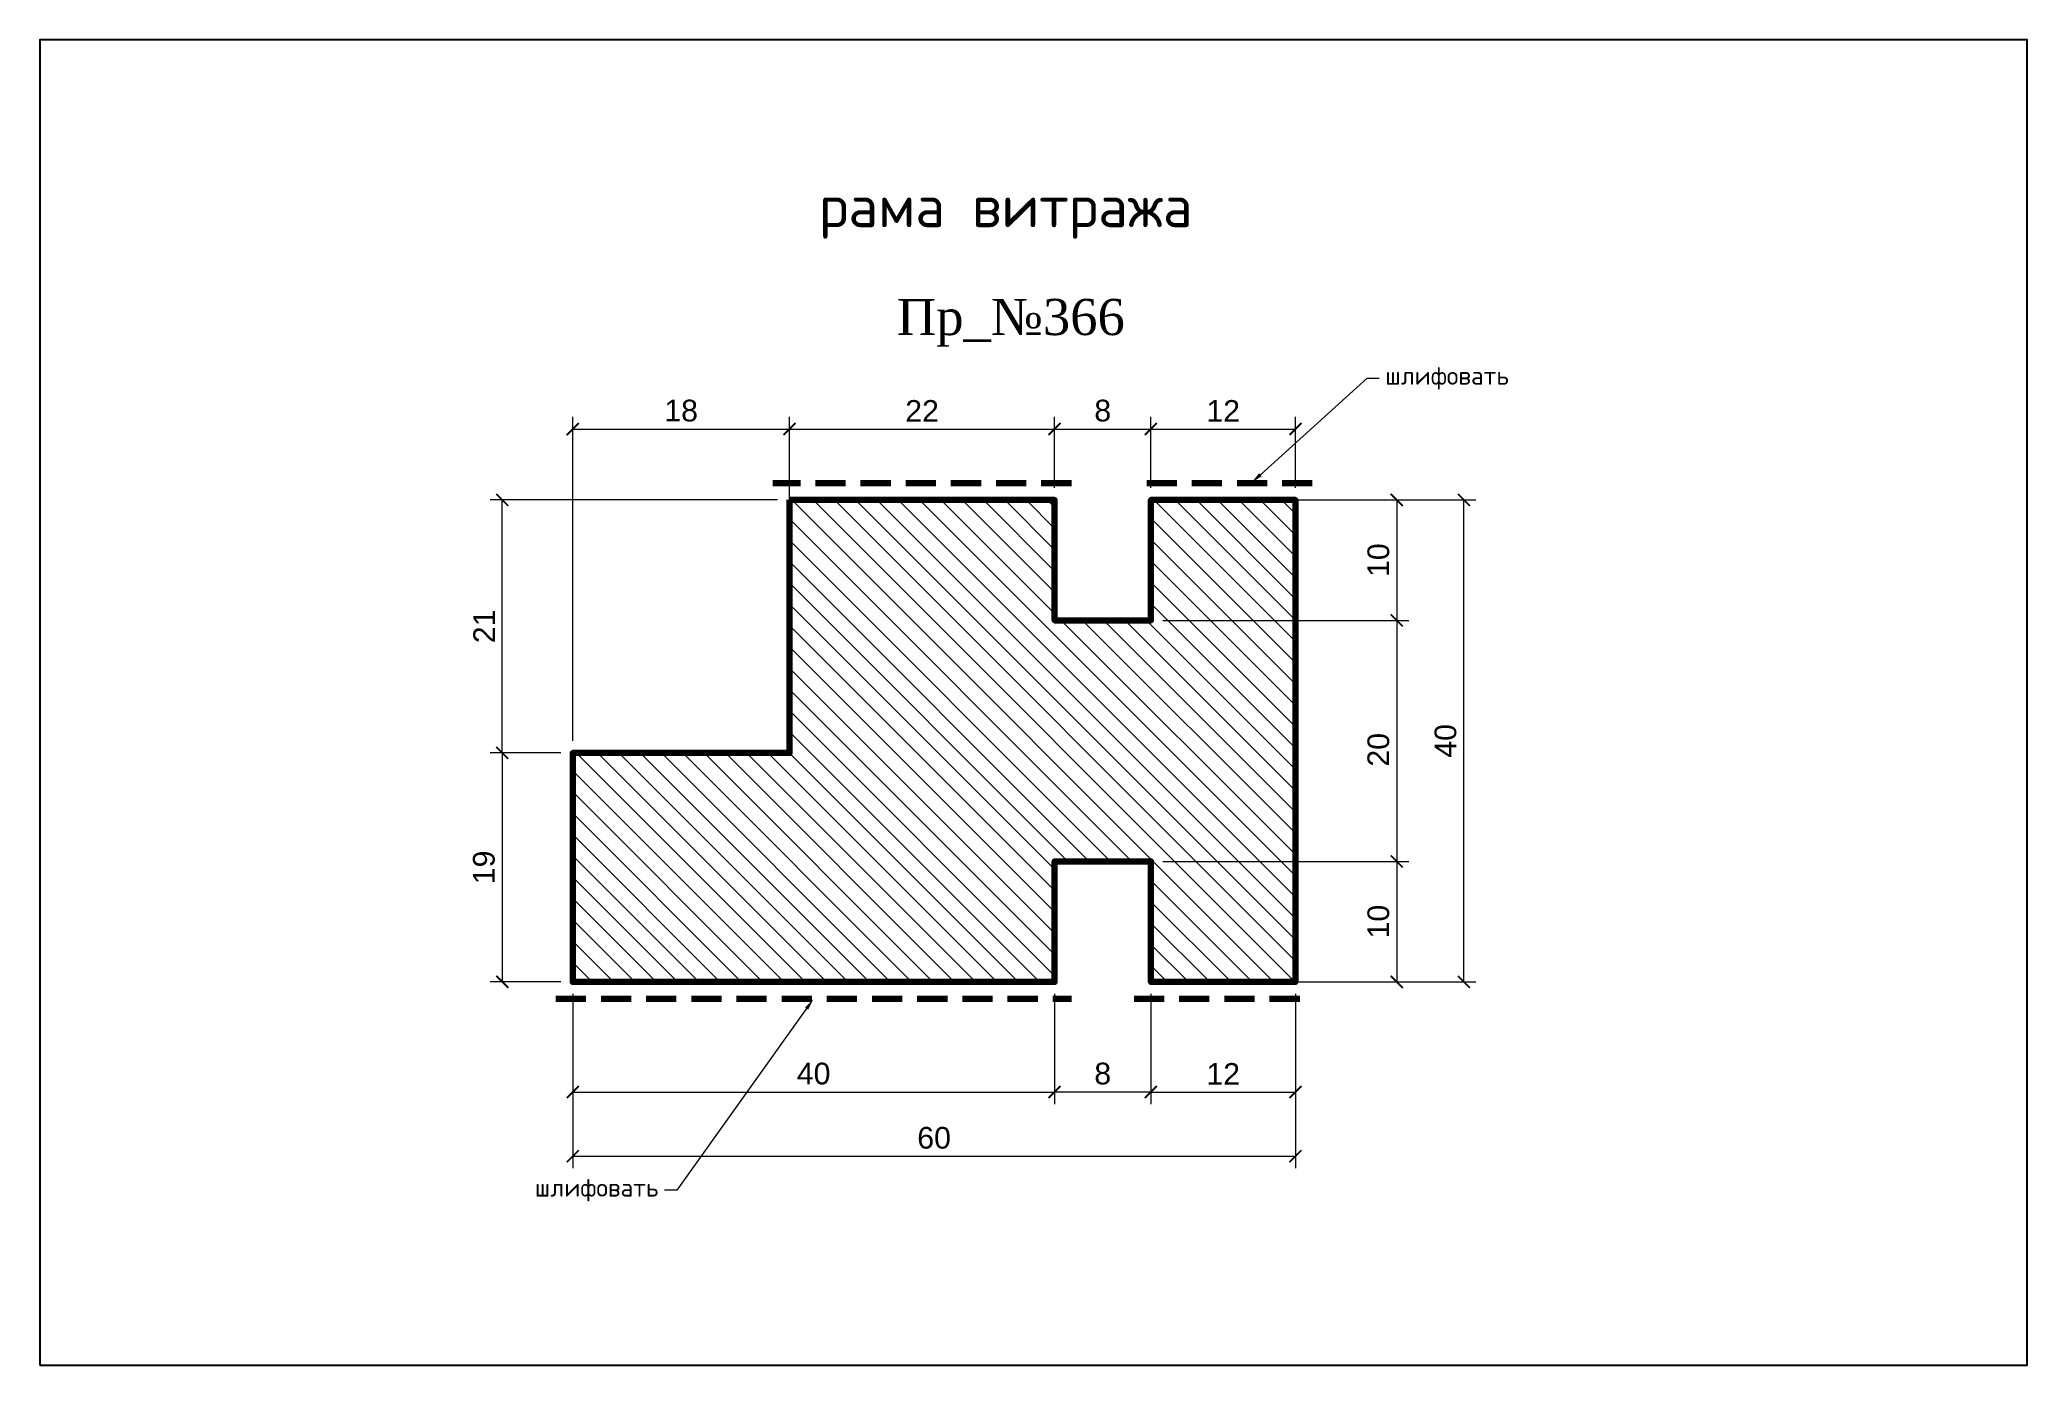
# Model space of a CAD drawing. Header units: millimetres. Extents: x 620 to 785, y -6802 to -6692.
import ezdxf
from ezdxf import colors
from ezdxf.entities.mleader import LeaderData, LeaderLine
from ezdxf.math import Vec2, Vec3

# ---------------------------------------------------------------- set-up
doc = ezdxf.new("R2010")
doc.units = ezdxf.units.MM
doc.linetypes.add('HIDDEN', pattern=[0.375, 0.25, -0.125])
doc.layers.add('Outside panel', color=7, linetype='Continuous', lineweight=18, true_color=0x7f5e57)
for name, color, linetype, lineweight in [('линия 15', 7, 'Continuous', 15), ('линия 50', 1, 'Continuous', 100), ('служебный слой РАЗМЕРЫ', 7, 'Continuous', 9)]:
    doc.layers.add(name, color=color, linetype=linetype, lineweight=lineweight)
doc.layers.add('размеры в модели', color=7, linetype='Continuous')
doc.styles.add('ELECT', font='times.ttf')
doc.styles.get("Standard").update_dxf_attribs({"font": 'arial.ttf'})
doc.styles.add('ЕСКД профили текст', font='isocpeur.ttf')
doc.styles.add('ЕСКД штамп_текст', font='isocpeur.ttf')
doc.dimstyles.new('M_1', dxfattribs={"dimtxt": 1.8, "dimasz": 1, "dimexe": 1, "dimexo": 1, "dimgap": 0.6, "dimtad": 1, "dimdec": 0, "dimdsep": 46, "dimtxsty": 'Standard', "dimblk": 'ARCHTICK', "dimcen": -5, "dimclrd": 7, "dimclre": 7, "dimclrt": 7, "dimadec": 0, "dimazin": 0, "dimtfac": 1, "dimtdec": 0, "dimtmove": 0, "dimatfit": 3, "dimfxl": 1, "dimtolj": 1, "dimtzin": 0, "dimlwd": 5, "dimlwe": 5, "dimarcsym": 0})

# ---------------------------------------------------------------- blocks, each defined once
blk = doc.blocks.new('_ArchTick')
at = {"color": 0, "linetype": 'ByBlock', "const_width": 0.15}
blk.add_lwpolyline([(-0.5, -0.5), (0.5, 0.5)], dxfattribs=at)
blk = doc.blocks.new('*D15')
at = {"layer": 'Defpoints', "color": 0, "ltscale": 1000, "transparency": 16777216}
for p in [(712.09, -6740.3), (712.09, -6760.3), (732.5, -6760.3)]:
    blk.add_point(p, dxfattribs=at)
at = {"layer": 'линия 15', "color": 7, "lineweight": 5, "ltscale": 1000, "transparency": 16777216}
for p, q in [((713.09, -6740.3), (733.5, -6740.3)), ((732.5, -6740.3), (732.5, -6760.3)), ((713.09, -6760.3), (733.5, -6760.3))]:
    blk.add_line(p, q, dxfattribs=at)
for p, rotation in [((732.5, -6740.3), 90), ((732.5, -6760.3), 270)]:
    blk.add_blockref('_ArchTick', p, dxfattribs=dict(at, rotation=rotation))
at = {"layer": 'линия 15', "color": 7, "ltscale": 1000, "transparency": 16777216, "insert": (730.98, -6751.04), "char_height": 1.8, "attachment_point": 5, "rotation": 90}
blk.add_mtext('\\A1;20', dxfattribs=at)
blk = doc.blocks.new('*D14')
at = {"layer": 'Defpoints', "color": 0, "ltscale": 1000, "transparency": 16777216}
for p in [(712.09, -6730.3), (712.09, -6740.3), (732.5, -6740.3)]:
    blk.add_point(p, dxfattribs=at)
at = {"layer": 'размеры в модели', "color": 7, "lineweight": 5, "ltscale": 1000, "transparency": 16777216}
for p, q in [((713.09, -6730.3), (733.5, -6730.3)), ((732.5, -6730.3), (732.5, -6740.3)), ((713.09, -6740.3), (733.5, -6740.3))]:
    blk.add_line(p, q, dxfattribs=at)
for p, rotation in [((732.5, -6730.3), 90), ((732.5, -6740.3), 270)]:
    blk.add_blockref('_ArchTick', p, dxfattribs=dict(at, rotation=rotation))
at = {"layer": 'размеры в модели', "color": 7, "ltscale": 1000, "transparency": 16777216, "insert": (730.98, -6735.3), "char_height": 1.8, "attachment_point": 5, "rotation": 90}
blk.add_mtext('\\A1;10', dxfattribs=at)
blk = doc.blocks.new('*D13')
at = {"layer": 'Defpoints', "color": 0, "ltscale": 1000, "transparency": 16777216}
for p in [(664.09, -6751.3), (658.24, -6770.3), (664.09, -6770.3)]:
    blk.add_point(p, dxfattribs=at)
at = {"layer": 'размеры в модели', "color": 7, "lineweight": 5, "ltscale": 1000, "transparency": 16777216}
for p, q in [((663.09, -6751.3), (657.24, -6751.3)), ((658.24, -6751.3), (658.24, -6770.3)), ((663.09, -6770.3), (657.24, -6770.3))]:
    blk.add_line(p, q, dxfattribs=at)
for p, rotation in [((658.24, -6751.3), 90), ((658.24, -6770.3), 270)]:
    blk.add_blockref('_ArchTick', p, dxfattribs=dict(at, rotation=rotation))
at = {"layer": 'размеры в модели', "color": 7, "ltscale": 1000, "transparency": 16777216, "insert": (656.72, -6760.8), "char_height": 1.8, "attachment_point": 5, "rotation": 90}
blk.add_mtext('\\A1;19', dxfattribs=at)
blk = doc.blocks.new('*D11')
at = {"layer": 'Defpoints', "color": 0, "ltscale": 1000, "transparency": 16777216}
for p in [(724.09, -6730.3), (738.07, -6730.3), (724.09, -6770.3)]:
    blk.add_point(p, dxfattribs=at)
at = {"layer": 'размеры в модели', "color": 7, "lineweight": 5, "ltscale": 1000, "transparency": 16777216}
for p, q in [((725.09, -6730.3), (739.07, -6730.3)), ((738.07, -6770.3), (738.07, -6730.3)), ((725.09, -6770.3), (739.07, -6770.3))]:
    blk.add_line(p, q, dxfattribs=at)
for p, rotation in [((738.07, -6730.3), 90), ((738.07, -6770.3), 270)]:
    blk.add_blockref('_ArchTick', p, dxfattribs=dict(at, rotation=rotation))
at = {"layer": 'размеры в модели', "color": 7, "ltscale": 1000, "transparency": 16777216, "insert": (736.55, -6750.3), "char_height": 1.8, "attachment_point": 5, "rotation": 90}
blk.add_mtext('\\A1;40', dxfattribs=at)
blk = doc.blocks.new('*D10')
at = {"layer": 'Defpoints', "color": 0, "ltscale": 1000, "transparency": 16777216}
for p in [(712.09, -6760.3), (712.09, -6770.3), (732.5, -6770.3)]:
    blk.add_point(p, dxfattribs=at)
at = {"layer": 'размеры в модели', "color": 7, "lineweight": 5, "ltscale": 1000, "transparency": 16777216}
for p, q in [((713.09, -6760.3), (733.5, -6760.3)), ((732.5, -6760.3), (732.5, -6770.3)), ((713.09, -6770.3), (733.5, -6770.3))]:
    blk.add_line(p, q, dxfattribs=at)
for p, rotation in [((732.5, -6760.3), 90), ((732.5, -6770.3), 270)]:
    blk.add_blockref('_ArchTick', p, dxfattribs=dict(at, rotation=rotation))
at = {"layer": 'размеры в модели', "color": 7, "ltscale": 1000, "transparency": 16777216, "insert": (730.98, -6765.3), "char_height": 1.8, "attachment_point": 5, "rotation": 90}
blk.add_mtext('\\A1;10', dxfattribs=at)
blk = doc.blocks.new('*D8')
at = {"layer": 'Defpoints', "color": 0, "ltscale": 1000, "transparency": 16777216}
for p in [(712.09, -6724.42), (704.09, -6730.3), (712.09, -6730.3)]:
    blk.add_point(p, dxfattribs=at)
at = {"layer": 'размеры в модели', "color": 7, "lineweight": 5, "ltscale": 1000, "transparency": 16777216}
for p, q in [((704.09, -6729.3), (704.09, -6723.42)), ((712.09, -6729.3), (712.09, -6723.42)), ((704.09, -6724.42), (712.09, -6724.42))]:
    blk.add_line(p, q, dxfattribs=at)
at = {"layer": 'размеры в модели', "color": 7, "lineweight": 5, "ltscale": 1000, "transparency": 16777216, "rotation": 180}
blk.add_blockref('_ArchTick', (704.09, -6724.42), dxfattribs=at)
at = {"layer": 'размеры в модели', "color": 7, "lineweight": 5, "ltscale": 1000, "transparency": 16777216}
blk.add_blockref('_ArchTick', (712.09, -6724.42), dxfattribs=at)
at = {"layer": 'размеры в модели', "color": 7, "ltscale": 1000, "transparency": 16777216, "insert": (708.09, -6722.9), "char_height": 1.8, "attachment_point": 5}
blk.add_mtext('\\A1;8', dxfattribs=at)
blk = doc.blocks.new('*D6')
at = {"layer": 'Defpoints', "color": 0, "ltscale": 1000, "transparency": 16777216}
for p in [(682.09, -6724.42), (664.09, -6751.3), (682.09, -6751.3)]:
    blk.add_point(p, dxfattribs=at)
at = {"layer": 'размеры в модели', "color": 7, "lineweight": 5, "ltscale": 1000, "transparency": 16777216}
for p, q in [((664.09, -6750.3), (664.09, -6723.42)), ((682.09, -6750.3), (682.09, -6723.42)), ((664.09, -6724.42), (682.09, -6724.42))]:
    blk.add_line(p, q, dxfattribs=at)
at = {"layer": 'размеры в модели', "color": 7, "lineweight": 5, "ltscale": 1000, "transparency": 16777216, "rotation": 180}
blk.add_blockref('_ArchTick', (664.09, -6724.42), dxfattribs=at)
at = {"layer": 'размеры в модели', "color": 7, "lineweight": 5, "ltscale": 1000, "transparency": 16777216}
blk.add_blockref('_ArchTick', (682.09, -6724.42), dxfattribs=at)
at = {"layer": 'размеры в модели', "color": 7, "ltscale": 1000, "transparency": 16777216, "insert": (673.09, -6722.9), "char_height": 1.8, "attachment_point": 5}
blk.add_mtext('\\A1;18', dxfattribs=at)
blk = doc.blocks.new('*D5')
at = {"layer": 'Defpoints', "color": 0, "ltscale": 1000, "transparency": 16777216}
for p in [(664.09, -6770.3), (724.09, -6770.3), (724.09, -6784.77)]:
    blk.add_point(p, dxfattribs=at)
at = {"layer": 'размеры в модели', "color": 7, "lineweight": 5, "ltscale": 1000, "transparency": 16777216}
for p, q in [((664.09, -6771.3), (664.09, -6785.77)), ((724.09, -6771.3), (724.09, -6785.77)), ((664.09, -6784.77), (724.09, -6784.77))]:
    blk.add_line(p, q, dxfattribs=at)
at = {"layer": 'размеры в модели', "color": 7, "lineweight": 5, "ltscale": 1000, "transparency": 16777216, "rotation": 180}
blk.add_blockref('_ArchTick', (664.09, -6784.77), dxfattribs=at)
at = {"layer": 'размеры в модели', "color": 7, "lineweight": 5, "ltscale": 1000, "transparency": 16777216}
blk.add_blockref('_ArchTick', (724.09, -6784.77), dxfattribs=at)
at = {"layer": 'размеры в модели', "color": 7, "ltscale": 1000, "transparency": 16777216, "insert": (694.09, -6783.25), "char_height": 1.8, "attachment_point": 5}
blk.add_mtext('\\A1;60', dxfattribs=at)
blk = doc.blocks.new('*D3')
at = {"layer": 'Defpoints', "color": 0, "ltscale": 1000, "transparency": 16777216}
for p in [(704.09, -6770.3), (712.09, -6770.3), (704.09, -6779.44)]:
    blk.add_point(p, dxfattribs=at)
at = {"layer": 'размеры в модели', "color": 7, "lineweight": 5, "ltscale": 1000, "transparency": 16777216}
for p, q in [((704.09, -6771.3), (704.09, -6780.44)), ((712.09, -6771.3), (712.09, -6780.44)), ((712.09, -6779.44), (704.09, -6779.44))]:
    blk.add_line(p, q, dxfattribs=at)
at = {"layer": 'размеры в модели', "color": 7, "lineweight": 5, "ltscale": 1000, "transparency": 16777216, "rotation": 180}
blk.add_blockref('_ArchTick', (704.09, -6779.44), dxfattribs=at)
at = {"layer": 'размеры в модели', "color": 7, "lineweight": 5, "ltscale": 1000, "transparency": 16777216}
blk.add_blockref('_ArchTick', (712.09, -6779.44), dxfattribs=at)
at = {"layer": 'размеры в модели', "color": 7, "ltscale": 1000, "transparency": 16777216, "insert": (708.09, -6777.92), "char_height": 1.8, "attachment_point": 5}
blk.add_mtext('\\A1;8', dxfattribs=at)
blk = doc.blocks.new('*D2')
at = {"layer": 'Defpoints', "color": 0, "ltscale": 1000, "transparency": 16777216}
for p in [(664.09, -6770.3), (704.09, -6770.3), (704.09, -6779.44)]:
    blk.add_point(p, dxfattribs=at)
at = {"layer": 'размеры в модели', "color": 7, "lineweight": 5, "ltscale": 1000, "transparency": 16777216}
for p, q in [((664.09, -6771.3), (664.09, -6780.44)), ((704.09, -6771.3), (704.09, -6780.44)), ((664.09, -6779.44), (704.09, -6779.44))]:
    blk.add_line(p, q, dxfattribs=at)
at = {"layer": 'размеры в модели', "color": 7, "lineweight": 5, "ltscale": 1000, "transparency": 16777216, "rotation": 180}
blk.add_blockref('_ArchTick', (664.09, -6779.44), dxfattribs=at)
at = {"layer": 'размеры в модели', "color": 7, "lineweight": 5, "ltscale": 1000, "transparency": 16777216}
blk.add_blockref('_ArchTick', (704.09, -6779.44), dxfattribs=at)
at = {"layer": 'размеры в модели', "color": 7, "ltscale": 1000, "transparency": 16777216, "insert": (684.09, -6777.92), "char_height": 1.8, "attachment_point": 5}
blk.add_mtext('\\A1;40', dxfattribs=at)

msp = doc.modelspace()

# ---------------------------------------------------------------- hatches: boundary and pattern name
at = {"layer": 'Outside panel', "ltscale": 1000}
h = msp.add_hatch(dxfattribs=at)
h.set_pattern_fill('ANSI31', color=256, scale=10, angle=90)
h.set_pattern_definition([(135, (-310715.8493, 87151.1711), (-0.8838834765, -0.8838834765), [])])
h.paths.add_polyline_path([(682.09, -6730.3), (682.09, -6751.3), (664.09, -6751.3), (664.09, -6770.3), (704.09, -6770.3), (704.09, -6760.3), (712.09, -6760.3), (712.09, -6770.3), (724.09, -6770.3), (724.09, -6730.3), (712.09, -6730.3), (712.09, -6740.3), (704.09, -6740.3), (704.09, -6730.3)])

# ---------------------------------------------------------------- linework, layer by layer
at = {"color": 6, "ltscale": 1000}
msp.add_lwpolyline([(619.84, -6802.12), (784.84, -6802.12), (784.84, -6692.12), (619.84, -6692.12)], close=True, dxfattribs=at)
at = {"layer": 'линия 50', "color": 7}
msp.add_lwpolyline([(682.09, -6730.3), (682.09, -6751.3), (664.09, -6751.3), (664.09, -6770.3), (704.09, -6770.3), (704.09, -6760.3), (712.09, -6760.3), (712.09, -6770.3), (724.09, -6770.3), (724.09, -6730.3), (712.09, -6730.3), (712.09, -6740.3), (704.09, -6740.3), (704.09, -6730.3)], close=True, dxfattribs=at)
at = {"layer": 'линия 50', "color": 1, "linetype": 'HIDDEN', "ltscale": 10, "true_color": 0xff0909}
for points in [[(705.49, -6728.9), (680.69, -6728.9)], [(725.49, -6728.9), (710.69, -6728.9)], [(662.69, -6771.7), (705.49, -6771.7)], [(710.69, -6771.7), (725.49, -6771.7)]]:
    msp.add_lwpolyline(points, dxfattribs=at)

# ---------------------------------------------------------------- texts
at = {"color": 7, "ltscale": 1000, "style": 'ELECT'}
msp.add_text('Пр_№366', height=3, dxfattribs=at).set_placement((691, -6716.62))
at = {"layer": 'служебный слой РАЗМЕРЫ', "insert": (684.53, -6704.17), "char_height": 3.5, "attachment_point": 1, "style": 'ЕСКД штамп_текст'}
msp.add_mtext_dynamic_manual_height_columns('{\\fISOCPEUR|b1|i0|c204|p34;рама витража}', width=68.5328, gutter_width=15, heights=[0], dxfattribs=at)

# ---------------------------------------------------------------- dimensions: what is measured, and where the dimension line sits
at = {"layer": 'линия 15', "color": 7, "ltscale": 1000}
dim = msp.add_linear_dim(base=(732.5, -6760.3), p1=(712.09, -6740.3), p2=(712.09, -6760.3), angle=90, dimstyle='M_1', dxfattribs=at)
dim.commit()
dim.dimension.update_dxf_attribs({"geometry": '*D15', "text_midpoint": (732.5, -6751.04), "dimtype": 128})
at = {"layer": 'размеры в модели', "color": 5, "ltscale": 1000}
for base, p1, p2, picture, middle in [((682.09, -6724.42), (664.09, -6751.3), (682.09, -6751.3), '*D6', (673.09, -6722.9)), ((712.09, -6724.42), (704.09, -6730.3), (712.09, -6730.3), '*D8', (708.09, -6722.9)), ((724.09, -6784.77), (664.09, -6770.3), (724.09, -6770.3), '*D5', (694.09, -6783.25)), ((704.09, -6779.44), (664.09, -6770.3), (704.09, -6770.3), '*D2', (684.09, -6777.92)), ((704.09, -6779.44), (712.09, -6770.3), (704.09, -6770.3), '*D3', (708.09, -6777.92))]:
    dim = msp.add_linear_dim(base=base, p1=p1, p2=p2, dimstyle='M_1', dxfattribs=at)
    dim.commit()
    dim.dimension.update_dxf_attribs({"geometry": picture, "text_midpoint": middle})
for base, p1, p2 in [((704.09, -6724.42), (682.09, -6730.3), (704.09, -6730.3)), ((724.09, -6724.42), (712.09, -6730.3), (724.09, -6730.3)), ((724.09, -6779.44), (712.09, -6770.3), (724.09, -6770.3))]:
    msp.add_linear_dim(base=base, p1=p1, p2=p2, dimstyle='M_1', dxfattribs=at).render()
msp.add_linear_dim(base=(658.24, -6730.3), p1=(664.09, -6751.3), p2=(682.09, -6730.3), angle=90, dimstyle='M_1', dxfattribs=at).render()
for base, p1, p2, picture, middle in [((732.5, -6740.3), (712.09, -6730.3), (712.09, -6740.3), '*D14', (730.98, -6735.3)), ((738.07, -6730.3), (724.09, -6770.3), (724.09, -6730.3), '*D11', (736.55, -6750.3)), ((658.24, -6770.3), (664.09, -6751.3), (664.09, -6770.3), '*D13', (656.72, -6760.8)), ((732.5, -6770.3), (712.09, -6760.3), (712.09, -6770.3), '*D10', (730.98, -6765.3))]:
    dim = msp.add_linear_dim(base=base, p1=p1, p2=p2, angle=90, dimstyle='M_1', dxfattribs=at)
    dim.commit()
    dim.dimension.update_dxf_attribs({"geometry": picture, "text_midpoint": middle})

# ---------------------------------------------------------------- leaders
at = {"layer": 'служебный слой РАЗМЕРЫ'}
ml = msp.add_multileader_mtext('Standard', dxfattribs=at)
ml.set_content('\\A1;шлифовать', color=256, style='ЕСКД профили текст')
ml.set_leader_properties(color=256, linetype='ByLayer', lineweight=-1)
ml.build(insert=Vec2(0, 0))
ml.multileader.update_dxf_attribs({"dogleg_length": 1, "arrow_head_size": 1})
ctx = ml.context
ctx.base_point, ctx.char_height, ctx.arrow_head_size, ctx.landing_gap_size, ctx.plane_origin = Vec3(731.04, -6720.21), 1.5, 1, 0.5, Vec3(744.52, -6694.05)
notes = []
notes.append((ctx, [(1, (1, 1, 0), (730.04, -6720.21), (1, 0), 1, [(0, [(720.44, -6728.88)], 0, [])])]))
ctx.mtext.insert, ctx.mtext.flow_direction = Vec3(731.54, -6719.24), 5
ml = msp.add_multileader_mtext('Standard', dxfattribs=at)
ml.set_content('\\A1;шлифовать', color=256, style='ЕСКД профили текст')
ml.set_leader_properties(color=256, linetype='ByLayer', lineweight=-1)
ml.build(insert=Vec2(0, 0))
ml.multileader.update_dxf_attribs({"dogleg_length": 1, "arrow_head_size": 1})
ctx = ml.context
ctx.base_point, ctx.char_height, ctx.arrow_head_size, ctx.landing_gap_size, ctx.plane_origin = Vec3(660.52, -6787.6), 1.5, 1, 0.5, Vec3(708.17, -6736.87)
ctx.text_align_type = 2
notes.append((ctx, [(0, (1, 1, 0), (672.72, -6787.6), (-1, 0), 1, [(0, [(684.09, -6771.7)], 0, [])])]))
ctx.mtext.insert, ctx.mtext.alignment, ctx.mtext.flow_direction = Vec3(671.22, -6786.62), 3, 5
for ctx, leaders in notes:
    for number, flags, end, landing, length, lines in leaders:
        leader = LeaderData()
        leader.index, (leader.has_last_leader_line, leader.has_dogleg_vector, leader.attachment_direction) = number, flags
        leader.last_leader_point, leader.dogleg_vector, leader.dogleg_length = Vec3(end), Vec3(landing), length
        for number, points, colour, breaks in lines:
            line = LeaderLine()
            line.index, line.vertices, line.color, line.breaks = number, Vec3.list(points), colors.encode_raw_color(colour), breaks
            leader.lines.append(line)
        ctx.leaders.append(leader)

doc.saveas('drawing.dxf')
